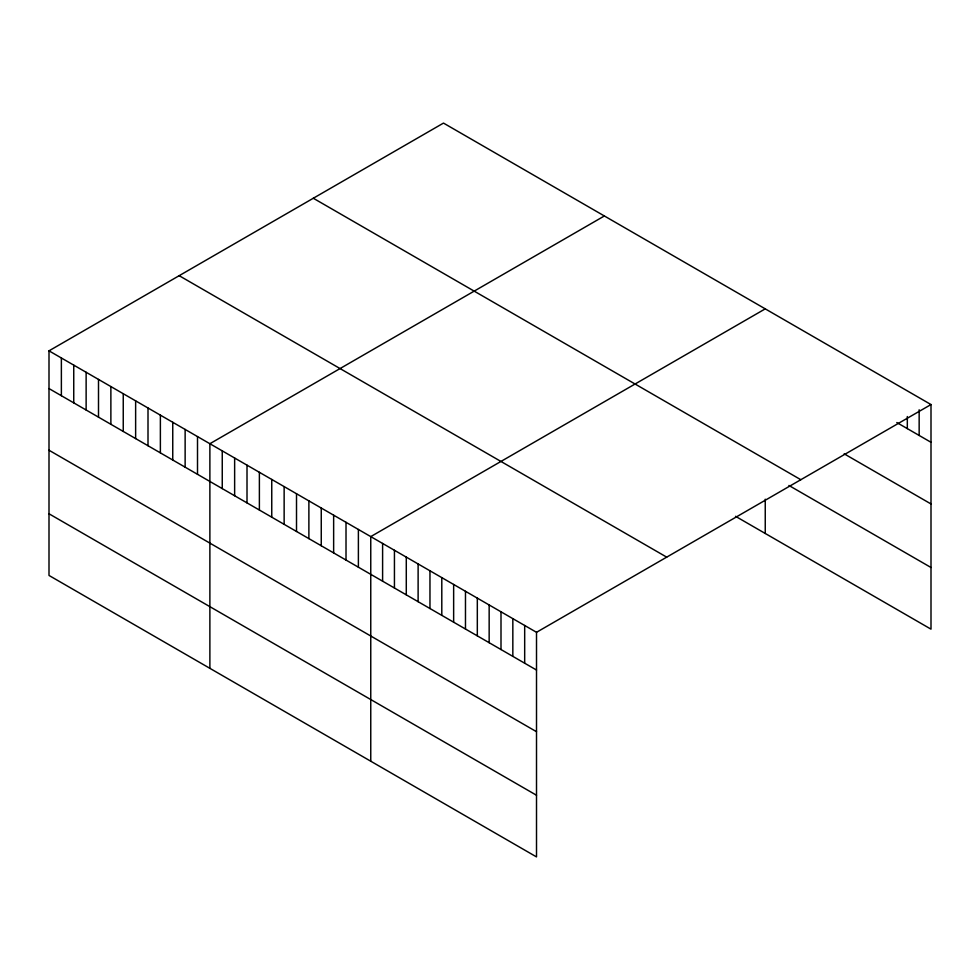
<?xml version="1.0" encoding="UTF-8"?>
<svg xmlns="http://www.w3.org/2000/svg" width="980" height="980" viewBox="0 0 980 980"><rect width="100%" height="100%" fill="white"/><g stroke="black" fill="none" stroke-linecap="round" stroke-linejoin="round"><path stroke-width="1.47" d="M49 350.84L536.513 632.308L536.513 856.912L49 575.444L49 350.84L443.487 123.088L931 404.556L931 629.16L735.539 516.313M604.366 215.968L209.879 443.72L209.879 668.336M765.245 308.859L370.759 536.611L370.759 761.215M536.513 632.308L931 404.556M896.798 422.539L931 442.286M844.172 453.826L931 503.953M313.306 198.242L800.819 479.71M788.925 485.468L931 567.494M179.181 275.686L666.694 557.142M49 388.57L536.513 670.038M49 450.237L536.513 731.705M49 513.777L536.513 795.245M919.154 409.787L919.154 435.451M907.321 416.537L907.321 428.615M765.245 499.2L765.245 533.463M524.68 625.473L524.68 663.203M512.834 618.637L512.834 656.367M501.001 611.802L501.001 649.532M489.155 604.966L489.155 642.696M477.321 598.131L477.321 635.861M465.476 591.295L465.476 629.025M453.642 584.46L453.642 622.19M441.796 577.624L441.796 615.354M429.963 570.789L429.963 608.519M418.117 563.953L418.117 601.683M406.284 557.118L406.284 594.848M394.438 550.282L394.438 588.012M382.604 543.447L382.604 581.177M358.386 529.457L358.386 567.187M346.014 522.316L346.014 560.046M333.641 515.174L333.641 552.904M321.256 508.032L321.256 545.762M308.884 500.878L308.884 538.608M296.511 493.736L296.511 531.466M284.139 486.595L284.139 524.325M271.754 479.453L271.754 517.183M259.382 472.299L259.382 510.029M247.009 465.157L247.009 502.887M234.637 458.015L234.637 495.745M222.252 450.874L222.252 488.591M197.507 436.578L197.507 474.308M185.134 429.436L185.134 467.166M172.75 422.294L172.75 460.012M160.377 415.14L160.377 452.87M148.005 407.999L148.005 445.729M135.632 400.857L135.632 438.587M123.247 393.715L123.247 431.433M110.875 386.561L110.875 424.291M98.502 379.419L98.502 417.149M86.13 372.277L86.13 410.007M73.745 365.136L73.745 402.854M61.373 357.982L61.373 395.712"/></g></svg>
